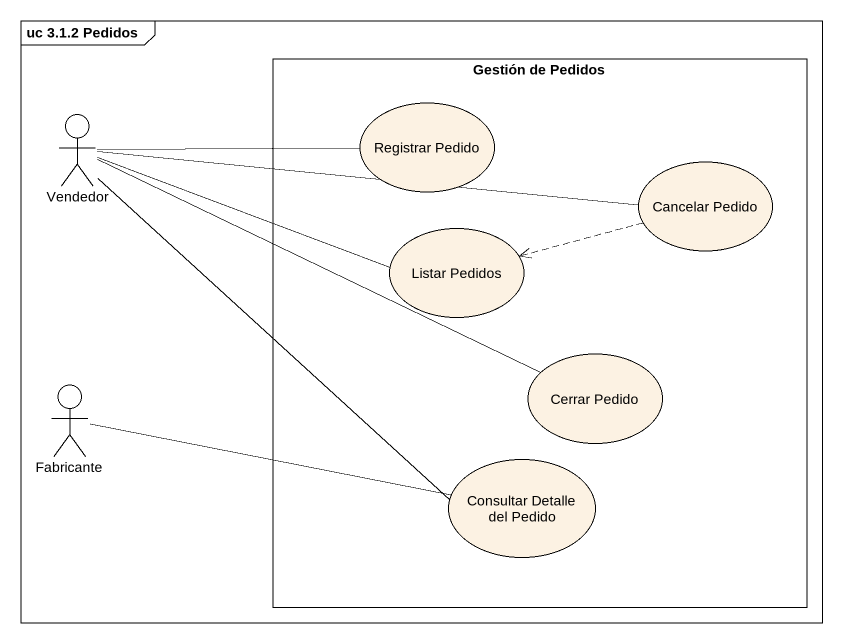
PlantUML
@startuml
mainframe uc 3.1.2 Pedidos
rectangle "Gestión de Pedidos" as Gestión_de_Pedidos {
  usecase "Registrar Pedido" as Registrar_Pedido
  usecase "Cancelar Pedido" as Cancelar_Pedido
  usecase "Listar Pedidos" as Listar_Pedidos
  usecase "Cerrar Pedido" as Cerrar_Pedido
  usecase "Consultar Detalle del Pedido" as Consultar_Detalle_del_Pedido
}
actor Vendedor
actor Fabricante
Vendedor -right- Registrar_Pedido
Vendedor -right- Cancelar_Pedido
Vendedor -right- Listar_Pedidos
Vendedor -right- Cerrar_Pedido
Vendedor -- Consultar_Detalle_del_Pedido
Cancelar_Pedido .left.> Listar_Pedidos
Fabricante -right- Consultar_Detalle_del_Pedido
@enduml
